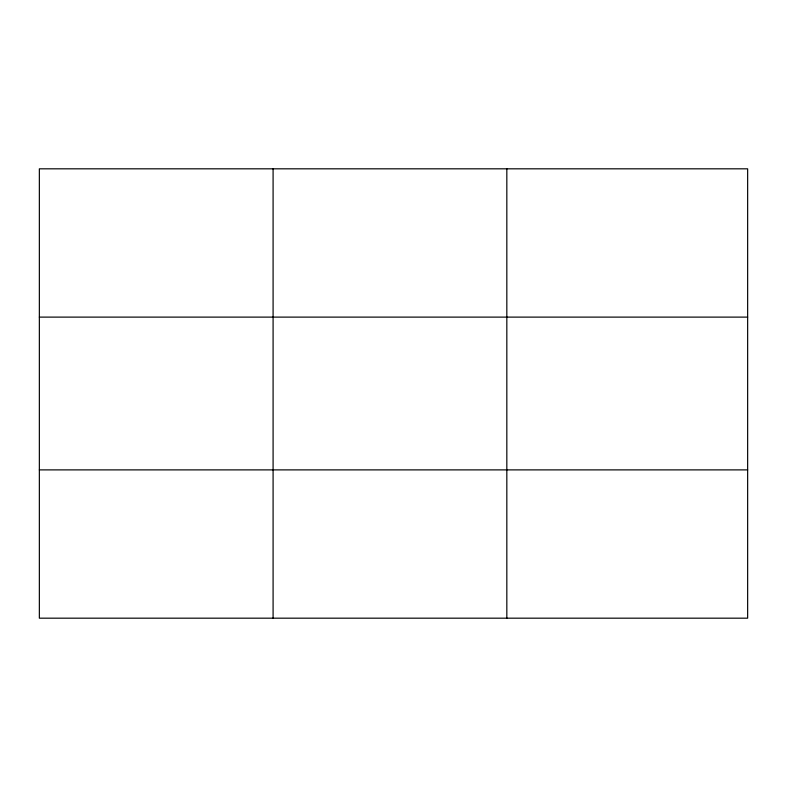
<?xml version="1.0" encoding="UTF-8"?>
<svg xmlns="http://www.w3.org/2000/svg" width="787" height="787" viewBox="0 0 787 787"><rect width="100%" height="100%" fill="white"/><g stroke="black" fill="none" stroke-linecap="round" stroke-linejoin="round"><path stroke-width="1.18" d="M273.089 618.179L273.089 168.821M506.828 618.179L506.828 168.821M747.65 469.888L747.65 618.179L39.35 618.179L39.35 168.821L747.65 168.821L747.65 469.888L39.35 469.888M39.35 317.112L747.65 317.112"/></g></svg>
